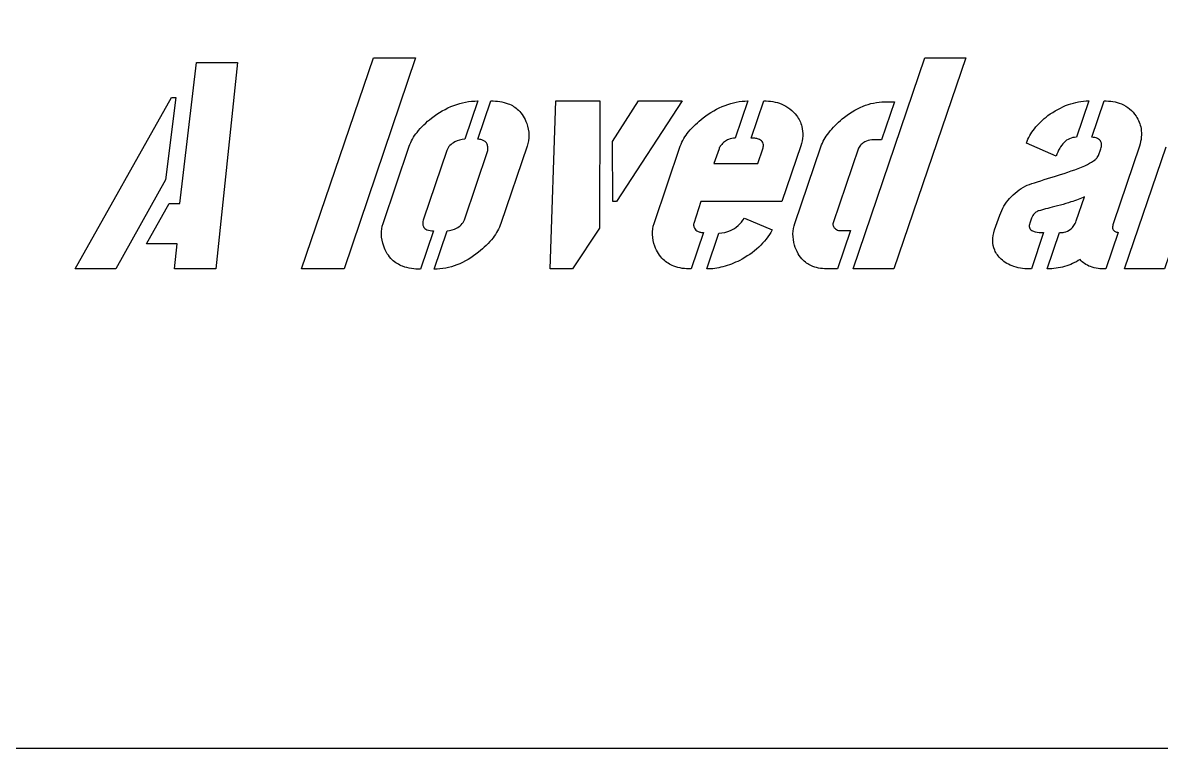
# Model space of a CAD drawing. Header units: inches. Extents: x 3.1 to 35.1, y -33.5 to 2.5.
# Drawn here: x 9.57 to 16.47, y -33.51 to -29.12 of the extents above; entities that cross this region are included whole.
import ezdxf

# ---------------------------------------------------------------- set-up
doc = ezdxf.new("R2010")
doc.units = ezdxf.units.IN
doc.header["$MEASUREMENT"] = 0

msp = doc.modelspace()

# ---------------------------------------------------------------- linework, layer by layer
for p, q in [((12.3275, -29.5885), (12.2488, -29.8206)), ((12.3289, -29.8206), (12.4076, -29.5885)), ((13.9631, -29.5885), (13.887, -29.8139)), ((13.9831, -29.8139), (14.0591, -29.5885)), ((16.0268, -29.5885), (15.9521, -29.8086)), ((16.0455, -29.8086), (16.1202, -29.5885)), ((15.8294, -29.9233), (15.6493, -29.8446)), ((11.7539, -30.3302), (11.9126, -29.8633)), ((12.1394, -29.8886), (11.998, -30.3048)), ((12.2475, -30.3088), (12.3876, -29.8886)), ((12.6263, -29.8633), (12.4676, -30.3302)), ((13.3948, -30.3302), (13.5535, -29.8619)), ((14.2472, -30.3302), (14.4046, -29.8659)), ((14.6328, -29.8739), (14.4793, -30.3262)), ((16.0855, -29.9193), (16.1002, -29.8779)), ((16.3337, -29.8619), (16.1762, -30.3275)), ((15.9508, -30.3155), (16.0015, -30.1688)), ((13.9417, -30.2982), (14.1111, -30.3702)), ((15.4572, -30.3702), (15.4892, -30.2795)), ((12.0594, -30.3755), (11.9807, -30.6077)), ((12.0634, -30.6077), (12.1421, -30.3755)), ((13.6936, -30.3862), (13.6189, -30.6063)), ((13.7136, -30.6063), (13.787, -30.3889)), ((15.7533, -30.3862), (15.68, -30.6063)), ((15.776, -30.6063), (15.8507, -30.3862)), ((16.2056, -30.3849), (16.1309, -30.6063))]:
    msp.add_line(p, q)
for points in [[(35.1164, 2.4917), (3.1164, 2.4917), (3.1164, -33.5083), (35.1164, -33.5083)], [(10.4585, -30.2088), (10.5226, -30.2088), (10.6239, -29.3563), (10.8721, -29.3563), (10.7413, -30.6063), (10.4919, -30.6063), (10.5079, -30.4543), (10.3211, -30.4543)], [(11.6952, -29.3283), (11.9513, -29.3283), (11.5178, -30.6063), (11.2603, -30.6063)], [(15.0356, -29.3283), (15.2824, -29.3283), (14.8475, -30.6063), (14.6007, -30.6063)], [(10.4732, -29.5671), (10.4999, -29.5671), (10.4372, -30.0674), (10.1357, -30.6063), (9.8902, -30.6063)], [(13.0666, -29.5885), (13.0652, -30.3595), (12.9012, -30.6063), (12.7651, -30.6063), (12.8011, -29.5885)], [(13.3, -29.5885), (13.5655, -29.5885), (13.168, -30.1981), (13.1453, -30.1981), (13.1426, -29.8339)]]:
    msp.add_lwpolyline(points, close=True)
for points in [[(14.7915, -29.5938), (14.8502, -29.5938), (14.7715, -29.8246), (14.7128, -29.8246)], [(14.2832, -29.8606), (14.1685, -30.1981), (13.6789, -30.1981), (13.6349, -30.3302)], [(13.7883, -29.8779), (13.7576, -29.9673), (14.0231, -29.9673), (14.0538, -29.8793)], [(16.7272, -29.894), (16.4857, -30.6063), (16.2429, -30.6063), (16.4951, -29.8659)], [(15.6813, -30.2982), (15.672, -30.3222), (15.6666, -30.3435)], [(14.53, -30.3742), (14.5847, -30.3742), (14.506, -30.6063), (14.4513, -30.6063)]]:
    msp.add_lwpolyline(points)
for points, knots in [([(12.0474, -29.6925), (12.0887, -29.6605), (12.1337, -29.634), (12.2295, -29.5985), (12.2777, -29.5894), (12.3275, -29.5885)], [0, 0, 0, 0, 0.3985626, 0.3985626, 0.778081, 0.778081, 0.778081, 0.778081]), ([(12.4076, -29.5885), (12.4429, -29.5885), (12.479, -29.593), (12.535, -29.6146), (12.5558, -29.6273), (12.5849, -29.655), (12.5944, -29.667), (12.6113, -29.694), (12.6182, -29.709), (12.6237, -29.7245)], [0, 0, 0, 0, 0.2689088, 0.2689088, 0.4572179, 0.4572179, 0.5745393, 0.5745393, 0.6998636, 0.6998636, 0.6998636, 0.6998636]), ([(13.6922, -29.6912), (13.733, -29.66), (13.7773, -29.6337), (13.8697, -29.5986), (13.9156, -29.5894), (13.9631, -29.5885)], [0, 0, 0, 0, 0.3909347, 0.3909347, 0.7525892, 0.7525892, 0.7525892, 0.7525892]), ([(14.0591, -29.5885), (14.0963, -29.5885), (14.1335, -29.5939), (14.1856, -29.6154), (14.2021, -29.6249), (14.2327, -29.6486), (14.2461, -29.6624), (14.2579, -29.6778)], [0, 0, 0, 0, 0.2832723, 0.2832723, 0.4295154, 0.4295154, 0.577475, 0.577475, 0.577475, 0.577475]), ([(14.534, -29.6979), (14.5724, -29.6665), (14.6145, -29.6397), (14.7025, -29.6041), (14.7462, -29.5947), (14.7915, -29.5938)], [0, 0, 0, 0, 0.3773323, 0.3773323, 0.7228681, 0.7228681, 0.7228681, 0.7228681]), ([(15.78, -29.6778), (15.8182, -29.6504), (15.8596, -29.6268), (15.9435, -29.5964), (15.9846, -29.5885), (16.0268, -29.5885)], [0, 0, 0, 0, 0.3581709, 0.3581709, 0.6801579, 0.6801579, 0.6801579, 0.6801579]), ([(16.1202, -29.5885), (16.1557, -29.5885), (16.1917, -29.5933), (16.2428, -29.6142), (16.2596, -29.624), (16.29, -29.6492), (16.3028, -29.6639), (16.3136, -29.6805)], [0, 0, 0, 0, 0.2704772, 0.2704772, 0.4202529, 0.4202529, 0.5707972, 0.5707972, 0.5707972, 0.5707972]), ([(11.9126, -29.8633), (11.923, -29.8327), (11.9397, -29.8046), (11.9846, -29.7469), (12.0155, -29.7179), (12.0474, -29.6925)], [0, 0, 0, 0, 0.2461082, 0.2461082, 0.55703, 0.55703, 0.55703, 0.55703]), ([(13.5535, -29.8619), (13.5651, -29.8306), (13.5831, -29.8018), (13.6297, -29.7445), (13.6605, -29.7162), (13.6922, -29.6912)], [0, 0, 0, 0, 0.2547163, 0.2547163, 0.5628556, 0.5628556, 0.5628556, 0.5628556]), ([(14.2579, -29.6778), (14.2728, -29.6979), (14.2838, -29.7198), (14.2945, -29.7624), (14.2961, -29.7811), (14.2938, -29.8206), (14.2895, -29.841), (14.2832, -29.8606)], [0, 0, 0, 0, 0.1902216, 0.1902216, 0.3344606, 0.3344606, 0.4917357, 0.4917357, 0.4917357, 0.4917357]), ([(14.4046, -29.8659), (14.4157, -29.8356), (14.4326, -29.8075), (14.476, -29.7512), (14.5045, -29.723), (14.534, -29.6979)], [0, 0, 0, 0, 0.2461262, 0.2461262, 0.5419282, 0.5419282, 0.5419282, 0.5419282]), ([(15.6493, -29.8446), (15.6604, -29.8126), (15.6771, -29.7835), (15.7214, -29.727), (15.7497, -29.7008), (15.78, -29.6778)], [0, 0, 0, 0, 0.2577672, 0.2577672, 0.547389, 0.547389, 0.547389, 0.547389]), ([(16.3136, -29.6805), (16.3284, -29.7038), (16.3389, -29.729), (16.3467, -29.7734), (16.3472, -29.7906), (16.3438, -29.8264), (16.3397, -29.8444), (16.3337, -29.8619)], [0, 0, 0, 0, 0.2103492, 0.2103492, 0.3431692, 0.3431692, 0.4840903, 0.4840903, 0.4840903, 0.4840903]), ([(12.6237, -29.7245), (12.6316, -29.7476), (12.6366, -29.7715), (12.6375, -29.819), (12.6339, -29.8415), (12.6263, -29.8633)], [0, 0, 0, 0, 0.1859529, 0.1859529, 0.3619187, 0.3619187, 0.3619187, 0.3619187]), ([(12.2488, -29.8206), (12.2279, -29.8226), (12.2067, -29.8274), (12.1772, -29.8427), (12.1675, -29.8498), (12.1508, -29.8675), (12.1443, -29.8775), (12.1394, -29.8886)], [0, 0, 0, 0, 0.160242, 0.160242, 0.2527267, 0.2527267, 0.3450006, 0.3450006, 0.3450006, 0.3450006]), ([(12.3876, -29.8886), (12.3889, -29.8792), (12.3893, -29.8693), (12.386, -29.854), (12.3838, -29.8483), (12.3773, -29.8387), (12.3734, -29.8349), (12.3635, -29.8283), (12.3576, -29.8259), (12.3442, -29.8221), (12.3364, -29.821), (12.3289, -29.8206)], [0, 0, 0, 0, 0.072211, 0.072211, 0.1189479, 0.1189479, 0.1607822, 0.1607822, 0.2089887, 0.2089887, 0.2667635, 0.2667635, 0.2667635, 0.2667635]), ([(13.887, -29.8139), (13.8729, -29.8139), (13.8592, -29.8163), (13.8373, -29.8254), (13.8292, -29.8303), (13.8137, -29.8425), (13.8066, -29.8499), (13.8003, -29.8579)], [0, 0, 0, 0, 0.1076722, 0.1076722, 0.1801889, 0.1801889, 0.2580855, 0.2580855, 0.2580855, 0.2580855]), ([(14.0538, -29.8793), (14.0561, -29.8716), (14.0577, -29.8633), (14.0571, -29.8503), (14.056, -29.8454), (14.052, -29.8368), (14.0494, -29.8333), (14.0422, -29.8267), (14.0376, -29.8239), (14.026, -29.8189), (14.0186, -29.8171), (14.0021, -29.8144), (13.9924, -29.8139), (13.9831, -29.8139)], [0, 0, 0, 0, 0.0608787, 0.0608787, 0.0994011, 0.0994011, 0.1331243, 0.1331243, 0.173307, 0.173307, 0.2293628, 0.2293628, 0.3002935, 0.3002935, 0.3002935, 0.3002935]), ([(14.7128, -29.8246), (14.6982, -29.826), (14.6841, -29.8298), (14.6634, -29.8408), (14.6563, -29.846), (14.6432, -29.8587), (14.6376, -29.866), (14.6328, -29.8739)], [0, 0, 0, 0, 0.1114576, 0.1114576, 0.1792602, 0.1792602, 0.2499428, 0.2499428, 0.2499428, 0.2499428]), ([(15.9521, -29.8086), (15.9379, -29.8088), (15.9242, -29.8115), (15.8986, -29.8227), (15.8876, -29.8305), (15.8673, -29.8504), (15.8585, -29.8625), (15.8423, -29.8903), (15.8352, -29.9068), (15.8294, -29.9233)], [0, 0, 0, 0, 0.1082842, 0.1082842, 0.2126641, 0.2126641, 0.3247019, 0.3247019, 0.4579304, 0.4579304, 0.4579304, 0.4579304]), ([(16.1002, -29.8779), (16.1028, -29.8696), (16.1047, -29.8604), (16.1042, -29.8461), (16.1032, -29.8408), (16.099, -29.8316), (16.0963, -29.8279), (16.089, -29.821), (16.0844, -29.8182), (16.0696, -29.8116), (16.0576, -29.8094), (16.0455, -29.8086)], [0, 0, 0, 0, 0.0670115, 0.0670115, 0.1084785, 0.1084785, 0.1439244, 0.1439244, 0.1846081, 0.1846081, 0.2673531, 0.2673531, 0.2673531, 0.2673531]), ([(13.8003, -29.8579), (13.7975, -29.8611), (13.7948, -29.8646), (13.7908, -29.8713), (13.7893, -29.8746), (13.7883, -29.8779)], [0, 0, 0, 0, 0.03242563, 0.03242563, 0.0592663, 0.0592663, 0.0592663, 0.0592663]), ([(15.8561, -30.034), (15.9135, -30.0164), (15.9751, -29.9952), (16.0365, -29.9645), (16.0528, -29.9551), (16.0699, -29.9411), (16.0746, -29.9367), (16.0814, -29.9281), (16.084, -29.9239), (16.0855, -29.9193)], [0, 0, 0, 0, 0.4575405, 0.4575405, 0.623446, 0.623446, 0.6869068, 0.6869068, 0.7367011, 0.7367011, 0.7367011, 0.7367011]), ([(15.6453, -30.1034), (15.6555, -30.0986), (15.6791, -30.0904), (15.7445, -30.0684), (15.8108, -30.0479), (15.8561, -30.034)], [0, 0, 0, 0, 0.0857927, 0.0857927, 0.2915794, 0.2915794, 0.2915794, 0.2915794]), ([(15.4892, -30.2795), (15.5024, -30.2421), (15.5219, -30.2084), (15.5757, -30.1478), (15.6088, -30.1231), (15.6453, -30.1034)], [0, 0, 0, 0, 0.3020935, 0.3020935, 0.6177675, 0.6177675, 0.6177675, 0.6177675]), ([(16.0015, -30.1688), (15.9786, -30.1802), (15.9482, -30.1912), (15.8785, -30.2137), (15.8322, -30.2262), (15.7907, -30.2368)], [0, 0, 0, 0, 0.1950063, 0.1950063, 0.4726601, 0.4726601, 0.4726601, 0.4726601]), ([(15.7173, -30.2568), (15.7102, -30.26), (15.7039, -30.2645), (15.6908, -30.2781), (15.6853, -30.2879), (15.6813, -30.2982)], [0, 0, 0, 0, 0.0598078, 0.0598078, 0.1438341, 0.1438341, 0.1438341, 0.1438341]), ([(15.7907, -30.2368), (15.7757, -30.2404), (15.7567, -30.245), (15.7314, -30.252), (15.7219, -30.2548), (15.7173, -30.2568)], [0, 0, 0, 0, 0.1174542, 0.1174542, 0.1978985, 0.1978985, 0.1978985, 0.1978985]), ([(11.7579, -30.4676), (11.75, -30.4446), (11.7449, -30.4208), (11.7436, -30.3739), (11.7467, -30.3517), (11.7539, -30.3302)], [0, 0, 0, 0, 0.1849979, 0.1849979, 0.3579647, 0.3579647, 0.3579647, 0.3579647]), ([(11.998, -30.3048), (11.9955, -30.3137), (11.9937, -30.3234), (11.9944, -30.3384), (11.9956, -30.3439), (12.0001, -30.3534), (12.0029, -30.3571), (12.0104, -30.364), (12.0151, -30.3667), (12.0315, -30.3736), (12.0454, -30.3753), (12.0594, -30.3755)], [0, 0, 0, 0, 0.0704499, 0.0704499, 0.1135772, 0.1135772, 0.1499857, 0.1499857, 0.1909354, 0.1909354, 0.2848872, 0.2848872, 0.2848872, 0.2848872]), ([(12.1421, -30.3755), (12.1619, -30.3735), (12.1818, -30.3687), (12.2099, -30.3538), (12.2193, -30.3468), (12.2357, -30.3295), (12.2423, -30.3197), (12.2475, -30.3088)], [0, 0, 0, 0, 0.1521388, 0.1521388, 0.2423655, 0.2423655, 0.3335814, 0.3335814, 0.3335814, 0.3335814]), ([(12.4676, -30.3302), (12.4573, -30.3617), (12.4404, -30.3906), (12.395, -30.4496), (12.3638, -30.4791), (12.3315, -30.5049)], [0, 0, 0, 0, 0.2524055, 0.2524055, 0.5679557, 0.5679557, 0.5679557, 0.5679557]), ([(13.4001, -30.4689), (13.3917, -30.4459), (13.3864, -30.422), (13.3845, -30.3745), (13.3876, -30.3521), (13.3948, -30.3302)], [0, 0, 0, 0, 0.1864938, 0.1864938, 0.3619601, 0.3619601, 0.3619601, 0.3619601]), ([(13.6349, -30.3302), (13.6341, -30.3373), (13.6343, -30.3447), (13.6376, -30.3566), (13.6399, -30.3613), (13.6463, -30.3695), (13.6502, -30.3728), (13.6599, -30.3786), (13.6657, -30.3809), (13.6787, -30.3845), (13.6862, -30.3856), (13.6936, -30.3862)], [0, 0, 0, 0, 0.0546635, 0.0546635, 0.0945088, 0.0945088, 0.1339953, 0.1339953, 0.1804319, 0.1804319, 0.2366498, 0.2366498, 0.2366498, 0.2366498]), ([(13.787, -30.3889), (13.8116, -30.3882), (13.8354, -30.3834), (13.8746, -30.3659), (13.8898, -30.3558), (13.9182, -30.3303), (13.9309, -30.3148), (13.9417, -30.2982)], [0, 0, 0, 0, 0.1875295, 0.1875295, 0.3274403, 0.3274403, 0.4788506, 0.4788506, 0.4788506, 0.4788506]), ([(14.2459, -30.4623), (14.2396, -30.4398), (14.236, -30.4166), (14.2364, -30.3716), (14.24, -30.3506), (14.2472, -30.3302)], [0, 0, 0, 0, 0.177942, 0.177942, 0.3426327, 0.3426327, 0.3426327, 0.3426327]), ([(14.4793, -30.3262), (14.4781, -30.33), (14.4775, -30.334), (14.478, -30.3417), (14.479, -30.3452), (14.4819, -30.3513), (14.4836, -30.3538), (14.4876, -30.3588), (14.4901, -30.3613), (14.4927, -30.3635)], [0, 0, 0, 0, 0.0308255, 0.0308255, 0.0590168, 0.0590168, 0.082026, 0.082026, 0.1081704, 0.1081704, 0.1081704, 0.1081704]), ([(15.8787, -30.3836), (15.8925, -30.3799), (15.9054, -30.3741), (15.9247, -30.3594), (15.9315, -30.3522), (15.9431, -30.3352), (15.9475, -30.3256), (15.9508, -30.3155)], [0, 0, 0, 0, 0.1084096, 0.1084096, 0.184593, 0.184593, 0.2652402, 0.2652402, 0.2652402, 0.2652402]), ([(16.1762, -30.3275), (16.1738, -30.3352), (16.1717, -30.3437), (16.1715, -30.3564), (16.172, -30.3612), (16.1748, -30.3688), (16.1765, -30.3717), (16.1812, -30.3767), (16.184, -30.3787), (16.1927, -30.383), (16.1993, -30.3843), (16.2056, -30.3849)], [0, 0, 0, 0, 0.0612105, 0.0612105, 0.0967861, 0.0967861, 0.1229023, 0.1229023, 0.1489296, 0.1489296, 0.1968541, 0.1968541, 0.1968541, 0.1968541]), ([(14.1111, -30.3702), (14.0891, -30.4089), (14.0616, -30.4433), (13.9946, -30.5058), (13.9555, -30.5324), (13.9137, -30.5543)], [0, 0, 0, 0, 0.3390638, 0.3390638, 0.6988259, 0.6988259, 0.6988259, 0.6988259]), ([(14.4927, -30.3635), (14.4968, -30.3669), (14.5016, -30.3692), (14.5141, -30.3734), (14.5222, -30.3742), (14.53, -30.3742)], [0, 0, 0, 0, 0.0405309, 0.0405309, 0.1003683, 0.1003683, 0.1003683, 0.1003683]), ([(15.4959, -30.5463), (15.4799, -30.5306), (15.4666, -30.5127), (15.4502, -30.4744), (15.4464, -30.4558), (15.4457, -30.414), (15.4501, -30.3916), (15.4572, -30.3702)], [0, 0, 0, 0, 0.1705134, 0.1705134, 0.3175189, 0.3175189, 0.489363, 0.489363, 0.489363, 0.489363]), ([(15.6666, -30.3435), (15.6662, -30.3477), (15.6665, -30.3519), (15.6688, -30.3594), (15.6705, -30.3625), (15.6754, -30.3685), (15.6786, -30.3711), (15.6882, -30.3769), (15.6952, -30.3794), (15.7172, -30.385), (15.7355, -30.3862), (15.7533, -30.3862)], [0, 0, 0, 0, 0.0320808, 0.0320808, 0.0595447, 0.0595447, 0.0911432, 0.0911432, 0.144586, 0.144586, 0.2640905, 0.2640905, 0.2640905, 0.2640905]), ([(15.8507, -30.3862), (15.8553, -30.3862), (15.8599, -30.386), (15.8692, -30.3851), (15.874, -30.3844), (15.8787, -30.3836)], [0, 0, 0, 0, 0.03478161, 0.03478161, 0.07155543, 0.07155543, 0.07155543, 0.07155543]), ([(11.9807, -30.6077), (11.9441, -30.6077), (11.9066, -30.6031), (11.8488, -30.5809), (11.8275, -30.568), (11.7977, -30.5396), (11.7878, -30.5272), (11.7705, -30.4992), (11.7634, -30.4837), (11.7579, -30.4676)], [0, 0, 0, 0, 0.2783594, 0.2783594, 0.4708585, 0.4708585, 0.592179, 0.592179, 0.7216749, 0.7216749, 0.7216749, 0.7216749]), ([(13.6189, -30.6063), (13.5833, -30.6063), (13.547, -30.6017), (13.4902, -30.5796), (13.4689, -30.5666), (13.4396, -30.5383), (13.43, -30.5263), (13.4129, -30.4993), (13.4058, -30.4844), (13.4001, -30.4689)], [0, 0, 0, 0, 0.2710846, 0.2710846, 0.4640273, 0.4640273, 0.5815354, 0.5815354, 0.7070764, 0.7070764, 0.7070764, 0.7070764]), ([(14.4513, -30.6063), (14.4191, -30.6063), (14.3863, -30.6021), (14.3346, -30.5819), (14.3151, -30.5698), (14.2862, -30.5418), (14.2759, -30.5284), (14.2582, -30.4975), (14.2512, -30.4801), (14.2459, -30.4623)], [0, 0, 0, 0, 0.2456391, 0.2456391, 0.4226969, 0.4226969, 0.5523402, 0.5523402, 0.6940037, 0.6940037, 0.6940037, 0.6940037]), ([(12.3315, -30.5049), (12.2919, -30.5366), (12.2485, -30.5632), (12.1568, -30.5983), (12.1109, -30.6072), (12.0634, -30.6077)], [0, 0, 0, 0, 0.3865927, 0.3865927, 0.7484413, 0.7484413, 0.7484413, 0.7484413]), ([(13.9137, -30.5543), (13.8813, -30.5707), (13.8474, -30.5842), (13.78, -30.6017), (13.747, -30.6063), (13.7136, -30.6063)], [0, 0, 0, 0, 0.2765005, 0.2765005, 0.5311561, 0.5311561, 0.5311561, 0.5311561]), ([(15.68, -30.6063), (15.6444, -30.6063), (15.6078, -30.6024), (15.5591, -30.5865), (15.5449, -30.5803), (15.5186, -30.5652), (15.5067, -30.5564), (15.4959, -30.5463)], [0, 0, 0, 0, 0.2713174, 0.2713174, 0.3897112, 0.3897112, 0.5025324, 0.5025324, 0.5025324, 0.5025324]), ([(15.9748, -30.549), (15.9456, -30.5676), (15.9144, -30.5817), (15.8468, -30.6012), (15.8117, -30.6059), (15.776, -30.6063)], [0, 0, 0, 0, 0.2639061, 0.2639061, 0.535518, 0.535518, 0.535518, 0.535518]), ([(16.1309, -30.6063), (16.0996, -30.6063), (16.0666, -30.6028), (16.0248, -30.5874), (16.0129, -30.5816), (15.9918, -30.567), (15.9827, -30.5586), (15.9748, -30.549)], [0, 0, 0, 0, 0.2385283, 0.2385283, 0.3389766, 0.3389766, 0.4338579, 0.4338579, 0.4338579, 0.4338579])]:
    msp.add_open_spline(points, degree=3, knots=knots)

doc.saveas('drawing.dxf')
